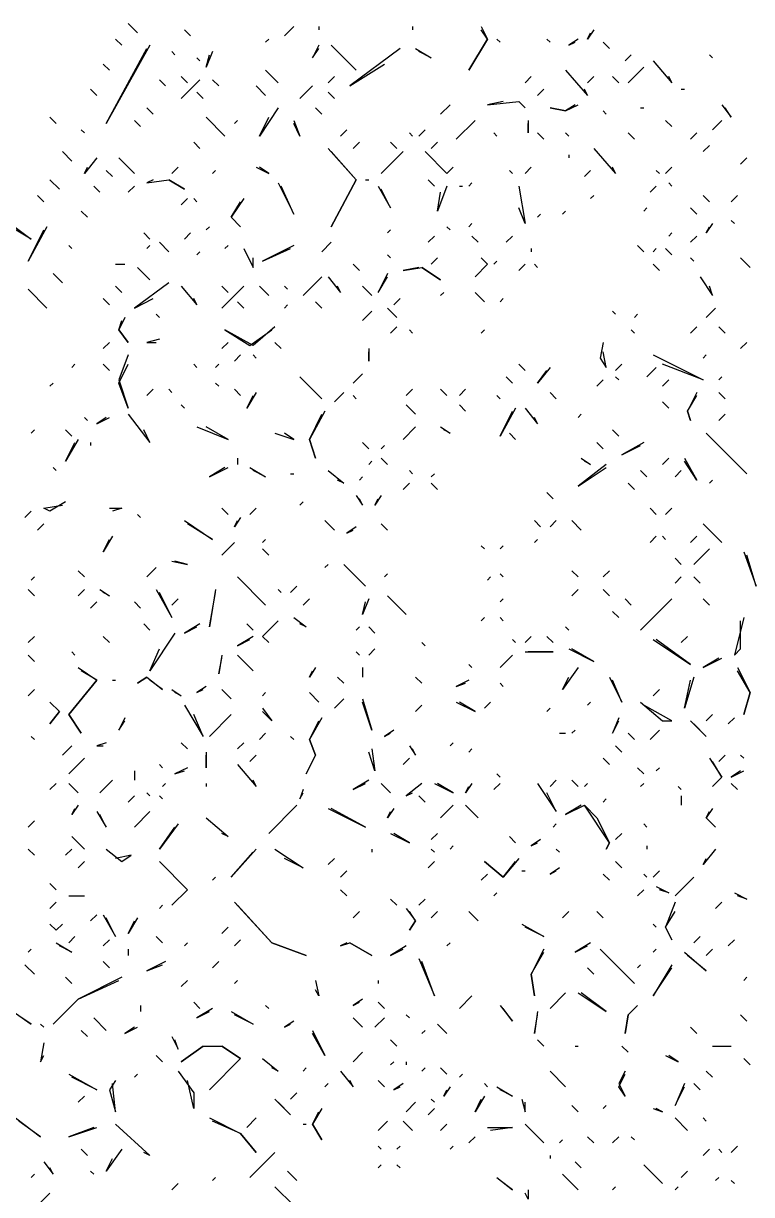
# Model space of a CAD drawing. Extents: x 1 to 2775, y -31 to 2075.
# Drawn here: x 1737.4 to 1776.2, y 582.8 to 645.2 of the extents above; entities that cross this region are included whole.
import ezdxf

# ---------------------------------------------------------------- set-up
doc = ezdxf.new("R2010")
doc.units = 0
doc.layers.add('LINEWORK', color=4, linetype='CONTINUOUS')

msp = doc.modelspace()

# ---------------------------------------------------------------- linework, layer by layer
at = {"layer": 'LINEWORK'}
for points in [[(1743, 645.1667), (1743.5, 644.6667)], [(1746, 644.8333), (1746.3333, 644.5)], [(1751.8333, 645), (1751.3333, 644.5)], [(1753.1667, 645), (1753.1667, 644.8333)], [(1758.1667, 645), (1758.1667, 644.8333)], [(1761.8333, 645), (1762.1667, 644.3333), (1761.1667, 642.6667), (1762.1667, 644.3333), (1761.8333, 644.8333)], [(1767.8333, 644.8333), (1767.5, 644.3333), (1767.6667, 644.6667)], [(1742.3333, 644.3333), (1742.6667, 644)], [(1750.5, 644.3333), (1750.3333, 644.1667)], [(1762.6667, 644.3333), (1762.8333, 644.1667)], [(1765.3333, 644.3333), (1765.5, 644.1667)], [(1767, 644.3333), (1766.5, 644), (1766.8333, 644.1667)], [(1768.3333, 644.1667), (1768.6667, 643.8333)], [(1744.1667, 644), (1741.8333, 639.8333), (1744, 643.8333)], [(1745.3333, 643.6667), (1745.5, 643.5)], [(1747.5, 643.6667), (1747.1667, 642.8333), (1747.3333, 643.5)], [(1753.1667, 644), (1752.8333, 643.3333), (1753.1667, 643.8333)], [(1753.8333, 644), (1755.1667, 642.6667)], [(1757.5, 643.8333), (1754.8333, 641.8333), (1756.6667, 643)], [(1758.3333, 643.8333), (1759.1667, 643.3333), (1758.5, 643.6667)], [(1741.6667, 643), (1742, 642.6667)], [(1746.6667, 643.3333), (1746.8333, 643.1667)], [(1769.8333, 643.5), (1769.5, 643.1667)], [(1771, 643.1667), (1772, 642), (1771.8333, 642.3333)], [(1774, 643.5), (1774.1667, 643.3333)], [(1745.8333, 642.3333), (1746.1667, 642)], [(1750.3333, 642.6667), (1751, 642)], [(1754, 642.3333), (1753.6667, 642)], [(1764.5, 642.3333), (1764.1667, 642)], [(1766.3333, 642.6667), (1767.5, 641.3333), (1767.3333, 641.6667)], [(1767.8333, 642.3333), (1767.5, 642)], [(1768.8333, 642.3333), (1769.1667, 642)], [(1770.5, 642.8333), (1769.6667, 642)], [(1741, 641.6667), (1741.3333, 641.3333)], [(1744.6667, 642.1667), (1745, 641.8333)], [(1746.8333, 642.1667), (1745.8333, 641.1667)], [(1747.5, 642.1667), (1747.8333, 641.8333)], [(1749.8333, 641.8333), (1750.3333, 641.3333)], [(1752.8333, 641.8333), (1752.1667, 641.1667)], [(1765.1667, 641.6667), (1764.8333, 641.3333)], [(1772.5, 641.6667), (1772.6667, 641.6667)], [(1746.6667, 641.5), (1747, 641.1667)], [(1753.6667, 641.5), (1754, 641.1667)], [(1744, 640.6667), (1744.3333, 640.3333)], [(1751, 640.6667), (1750, 639.1667), (1750.5, 640.1667)], [(1753, 640.6667), (1753.3333, 640.3333)], [(1760.1667, 640.8333), (1759.6667, 640.3333)], [(1763, 641), (1762.1667, 640.8333), (1763.8333, 641), (1764.1667, 640.6667), (1763.8333, 641)], [(1766.8333, 640.8333), (1766.3333, 640.5), (1765.5, 640.6667), (1766.3333, 640.5), (1767, 640.8333)], [(1768.3333, 640.5), (1768.5, 640.3333)], [(1770.3333, 640.6667), (1770.5, 640.6667)], [(1774.6667, 640.8333), (1775.1667, 640.1667), (1774.8333, 640.6667)], [(1738.8333, 640.1667), (1739.1667, 639.8333)], [(1743.3333, 640), (1743.6667, 639.6667)], [(1747.1667, 640.1667), (1748.1667, 639.1667)], [(1748.8333, 640), (1748.6667, 639.8333)], [(1751.8333, 640), (1752.1667, 639.1667), (1751.8333, 639.8333)], [(1761.5, 640), (1760.5, 639)], [(1764.3333, 640), (1764.3333, 639.3333), (1764.3333, 639.8333)], [(1771.6667, 640), (1772, 639.6667)], [(1774.6667, 640), (1774.1667, 639.5)], [(1740.5, 639.5), (1740.6667, 639.3333)], [(1754.6667, 639.5), (1754.3333, 639.1667)], [(1758, 639.3333), (1758.1667, 639.1667)], [(1758.8333, 639.5), (1758.5, 639.1667)], [(1762.5, 639.3333), (1762.6667, 639.1667)], [(1764.8333, 639.3333), (1765.1667, 639)], [(1766.3333, 639.3333), (1766.5, 639.1667)], [(1769.6667, 639.3333), (1770, 639)], [(1773.3333, 639.3333), (1773, 639)], [(1746.5, 638.8333), (1746.8333, 638.5)], [(1755.3333, 638.8333), (1755, 638.5)], [(1757, 638.8333), (1757.3333, 638.5)], [(1759.5, 638.8333), (1759.1667, 638.5)], [(1774, 638.6667), (1773.6667, 638.3333)], [(1739.5, 638.3333), (1740, 637.8333)], [(1741.3333, 638), (1740.6667, 637.1667), (1740.8333, 637.5)], [(1742.5, 638), (1743.3333, 637.1667)], [(1753.6667, 638.5), (1755.1667, 636.8333), (1753.8333, 634.3333), (1755.1667, 636.8333), (1753.8333, 638.3333)], [(1757.6667, 638.3333), (1756.5, 637.1667)], [(1758.8333, 638.3333), (1760, 637.1667), (1760.3333, 637.5), (1760, 637.1667)], [(1766.5, 638.1667), (1766.5, 638)], [(1767.8333, 638.5), (1769, 637.1667), (1768.8333, 637.5)], [(1776, 638), (1775.6667, 637.6667)], [(1741.8333, 637.3333), (1742.1667, 637)], [(1745.6667, 637.5), (1745.3333, 637.1667)], [(1747.6667, 637.3333), (1747.5, 637.1667)], [(1749.8333, 637.5), (1750.5, 637.1667), (1750, 637.5)], [(1763.3333, 637.3333), (1763.5, 637.1667)], [(1764.5, 637.5), (1764.1667, 637.1667)], [(1767.6667, 637.3333), (1767.3333, 637)], [(1771.1667, 637.3333), (1771.3333, 637.1667)], [(1772, 637.5), (1771.6667, 637.1667)], [(1738.8333, 636.8333), (1739.3333, 636.3333)], [(1744.3333, 636.8333), (1744, 636.6667), (1745.1667, 636.8333), (1746, 636.3333), (1745.1667, 636.8333)], [(1751, 636.6667), (1751.8333, 635), (1751.1667, 636.5)], [(1755.6667, 636.8333), (1755.8333, 636.8333)], [(1759, 636.8333), (1759.3333, 636.5)], [(1761.3333, 636.6667), (1761.1667, 636.5)], [(1771.8333, 636.6667), (1772, 636.5)], [(1741.1667, 636.5), (1741.5, 636.1667)], [(1743.3333, 636.5), (1743, 636.1667)], [(1756.3333, 636.5), (1757, 635.3333), (1756.5, 636.3333)], [(1760, 636.5), (1759.5, 635.1667), (1759.6667, 636.1667)], [(1760.6667, 636.5), (1760.8333, 636.5)], [(1763.8333, 636.5), (1764.1667, 634.5), (1763.8333, 635.3333)], [(1771.1667, 636.5), (1770.8333, 636.1667)], [(1735.1667, 635.6667), (1737.8333, 633.6667), (1736.1667, 634.6667)], [(1738.1667, 636), (1738.5, 635.6667)], [(1746.1667, 635.8333), (1745.8333, 635.5)], [(1746.5, 635.8333), (1746.6667, 635.6667)], [(1749.1667, 635.8333), (1748.5, 634.8333), (1749, 634.3333), (1748.5, 634.8333), (1749, 635.6667)], [(1767.8333, 636), (1767.6667, 635.8333)], [(1773.6667, 636), (1774, 635.6667)], [(1775.5, 636), (1775.1667, 635.6667)], [(1740.5, 635.1667), (1740.8333, 634.8333)], [(1765, 635), (1764.8333, 634.8333)], [(1766.3333, 635.1667), (1766.1667, 635)], [(1770.6667, 635.3333), (1770.5, 635.1667)], [(1773, 635.3333), (1773.3333, 635)], [(1738.6667, 634.3333), (1737.6667, 632.5), (1738.5, 634.1667)], [(1747.3333, 634.3333), (1747.1667, 634.1667)], [(1757, 634.1667), (1756.8333, 634)], [(1760, 634.3333), (1760.1667, 634.1667)], [(1761.3333, 634.5), (1761.1667, 634.3333)], [(1774.1667, 634.5), (1773.8333, 634), (1774, 634.3333)], [(1775.1667, 634.6667), (1775.3333, 634.5)], [(1743.8333, 634), (1744.1667, 633.6667)], [(1746.3333, 634), (1746, 633.6667)], [(1759.3333, 633.8333), (1759, 633.5)], [(1761.3333, 633.8333), (1761.6667, 633.5)], [(1763.5, 633.8333), (1763.1667, 633.5)], [(1772, 634), (1771.8333, 633.8333)], [(1773.3333, 633.8333), (1773, 633.5)], [(1739.8333, 633.3333), (1740, 633.1667)], [(1744.1667, 633.3333), (1744, 633.1667)], [(1744.6667, 633.5), (1745.1667, 633)], [(1746.8333, 633), (1746.6667, 632.8333)], [(1748.3333, 633.3333), (1748.1667, 633.1667)], [(1749.1667, 633.1667), (1749.6667, 632.1667), (1749.6667, 632.6667)], [(1751.8333, 633.3333), (1750.1667, 632.5), (1751.6667, 633.1667)], [(1753.8333, 633.5), (1753.3333, 633)], [(1764.5, 633.1667), (1764.5, 633)], [(1770.1667, 633.3333), (1770.5, 633)], [(1771.1667, 633.1667), (1771, 633)], [(1771.6667, 633.1667), (1772, 632.8333)], [(1742.3333, 632.3333), (1742.8333, 632.3333)], [(1755, 632.3333), (1755.3333, 632)], [(1756.8333, 632.8333), (1757, 632.6667)], [(1759.5, 632.6667), (1759.1667, 632.3333)], [(1761.8333, 632.6667), (1762.1667, 632.3333), (1761.5, 631.6667), (1762.1667, 632.3333)], [(1762.6667, 632.5), (1762.5, 632.3333)], [(1764.1667, 632.3333), (1763.8333, 632)], [(1764.6667, 632.3333), (1764.8333, 632.1667)], [(1771, 632.3333), (1771.3333, 632)], [(1773, 632.6667), (1773.1667, 632.5)], [(1775.6667, 632.6667), (1776.1667, 632.1667)], [(1739, 631.8333), (1739.5, 631.3333)], [(1743.5, 632.1667), (1744.1667, 631.5)], [(1753.3333, 631.6667), (1752.3333, 630.6667), (1753.1667, 631.5)], [(1753.6667, 631.6667), (1754.3333, 630.8333), (1754.1667, 631.1667)], [(1756.8333, 631.8333), (1756.3333, 630.8333), (1756.8333, 631.6667)], [(1758.5, 632.1667), (1757.6667, 632), (1758.6667, 632.1667), (1759.6667, 631.5), (1758.6667, 632.1667)], [(1773.5, 631.6667), (1774.1667, 630.6667), (1774, 631.1667)], [(1742.3333, 631.1667), (1742.6667, 630.8333)], [(1745.1667, 631.3333), (1743.3333, 630), (1744.3333, 630.5)], [(1745.8333, 631.1667), (1746.6667, 630.1667), (1746.5, 630.5)], [(1749.1667, 631.1667), (1748, 630)], [(1748, 631.1667), (1748.3333, 630.8333)], [(1750, 631.1667), (1750.5, 630.6667)], [(1751.3333, 631.1667), (1751.5, 631)], [(1755.5, 631.1667), (1756, 630.6667)], [(1737.6667, 631), (1738.6667, 630)], [(1741.6667, 630.5), (1742, 630.1667)], [(1757.5, 630.5), (1757.1667, 630.1667)], [(1759.8333, 630.8333), (1759.6667, 630.6667)], [(1761.5, 630.8333), (1762, 630.3333)], [(1763, 630.5), (1762.8333, 630.3333)], [(1748.8333, 630.3333), (1749.1667, 630)], [(1751.5, 630.1667), (1751.3333, 630)], [(1753, 630.3333), (1753.3333, 630)], [(1756, 629.8333), (1755.5, 629.3333)], [(1756.8333, 630), (1757.3333, 629.5)], [(1768.8333, 629.8333), (1769, 629.6667)], [(1774.3333, 630), (1773.8333, 629.5)], [(1742.8333, 629.5), (1742.5, 628.8333), (1743, 628.1667), (1742.5, 628.8333), (1742.6667, 629.3333)], [(1744.5, 629.6667), (1744.6667, 629.5)], [(1770.1667, 629.6667), (1770, 629.5)], [(1750.8333, 629), (1749.6667, 628), (1748.1667, 628.8333), (1749.5, 628), (1750.6667, 628.8333)], [(1757.3333, 629), (1757, 628.6667)], [(1758, 628.8333), (1758.1667, 628.6667)], [(1762, 628.8333), (1761.8333, 628.6667)], [(1769.8333, 628.8333), (1770, 628.6667)], [(1773.3333, 629), (1773, 628.6667)], [(1774.5, 629), (1774.8333, 628.6667)], [(1742, 628.1667), (1741.6667, 627.8333)], [(1744.6667, 628.3333), (1744, 628.1667), (1744.5, 628.1667)], [(1748.3333, 628.1667), (1748, 627.8333)], [(1750.8333, 628.1667), (1751.1667, 627.8333)], [(1768.3333, 628.1667), (1768.1667, 627.3333), (1768.5, 626.8333), (1768.3333, 627.6667)], [(1776, 628.1667), (1775.6667, 627.8333)], [(1743, 627.5), (1742.5, 626.1667), (1743, 624.6667), (1742.5, 626), (1743, 627)], [(1749, 627.5), (1748.6667, 627.1667)], [(1749.6667, 627.5), (1749.8333, 627.3333)], [(1755.8333, 627.8333), (1755.8333, 627.1667), (1755.8333, 627.6667)], [(1771, 627.5), (1773.6667, 626.1667), (1771.5, 627)], [(1773.8333, 627.5), (1773.6667, 627.3333)], [(1740.1667, 627), (1740, 626.8333)], [(1741.6667, 627), (1742, 626.6667)], [(1746.5, 627), (1746.6667, 626.8333)], [(1747.8333, 627), (1747.6667, 626.8333)], [(1763.8333, 627), (1764.1667, 626.6667)], [(1765.5, 626.8333), (1764.8333, 626), (1765.3333, 626.6667)], [(1769.3333, 627), (1769, 626.6667)], [(1771.1667, 626.8333), (1770.6667, 626.3333)], [(1752.1667, 626.3333), (1753.3333, 625.1667)], [(1755.5, 626.5), (1755, 626)], [(1763.1667, 626.3333), (1763.5, 626)], [(1768.3333, 626.1667), (1768, 625.8333)], [(1769, 626.3333), (1769.1667, 626.1667)], [(1771.8333, 626.1667), (1771.5, 625.8333)], [(1774.6667, 626.3333), (1774.5, 626.1667)], [(1739, 626), (1738.8333, 625.8333)], [(1744.3333, 625.6667), (1744, 625.3333)], [(1745.1667, 625.6667), (1745.3333, 625.5)], [(1747.6667, 626), (1747.8333, 625.8333)], [(1748.6667, 625.6667), (1749, 625.3333)], [(1749.8333, 625.5), (1749.3333, 624.6667), (1749.6667, 625.3333)], [(1754.5, 625.5), (1754, 625)], [(1758.1667, 625.6667), (1757.8333, 625.3333)], [(1759.6667, 625.6667), (1760, 625.3333)], [(1761, 625.6667), (1760.6667, 625.3333)], [(1765.5, 625.5), (1765.8333, 625.1667)], [(1773.3333, 625.5), (1772.8333, 624.5), (1773, 624), (1772.8333, 624.5), (1773.3333, 625.3333)], [(1774.5, 625.5), (1774.8333, 625.1667)], [(1745.8333, 624.8333), (1746, 624.6667)], [(1755, 625.3333), (1755.1667, 625.1667)], [(1757.8333, 624.8333), (1758.3333, 624.3333)], [(1760.6667, 624.8333), (1761, 624.5)], [(1762.6667, 625.3333), (1762.8333, 625.1667)], [(1771.5, 625), (1771.8333, 624.6667)], [(1743, 624.3333), (1744.1667, 622.8333), (1743.8333, 623.5)], [(1753.5, 624.5), (1752.6667, 623), (1753, 622), (1752.6667, 623), (1753.3333, 624.3333)], [(1763.6667, 624.6667), (1762.8333, 623.1667), (1763.5, 624.5)], [(1764.1667, 624.6667), (1764.8333, 623.8333), (1764.6667, 624.1667)], [(1767.1667, 624.3333), (1767, 624.1667)], [(1774.8333, 624.3333), (1774.5, 624)], [(1740.6667, 624.1667), (1740.8333, 624)], [(1741.8333, 624.1667), (1741.3333, 623.8333), (1742, 624.1667)], [(1746.6667, 623.6667), (1748.3333, 623), (1747.1667, 623.6667)], [(1758.3333, 623.6667), (1757.6667, 623)], [(1759.6667, 623.6667), (1760.1667, 623.3333), (1759.8333, 623.5)], [(1738, 623.5), (1737.8333, 623.3333)], [(1739.6667, 623.5), (1740, 623.1667)], [(1740.3333, 623), (1739.6667, 621.8333), (1740.1667, 622.8333)], [(1750.8333, 623.3333), (1751.8333, 623), (1751.3333, 623.3333)], [(1763.3333, 623.3333), (1763.6667, 623)], [(1768.8333, 623.5), (1769.1667, 623.1667)], [(1773.8333, 623.3333), (1776, 621.1667)], [(1741, 622.8333), (1741, 622.6667)], [(1755.5, 622.8333), (1755.8333, 622.5)], [(1756.6667, 622.6667), (1756.5, 622.5)], [(1768, 622.8333), (1768.3333, 622.5)], [(1770.5, 622.8333), (1769.3333, 622.1667), (1770.3333, 622.6667)], [(1748.8333, 622), (1748.8333, 621.6667)], [(1756, 621.8333), (1755.8333, 621.6667)], [(1756.5, 622), (1756.8333, 621.6667)], [(1767.1667, 622), (1767.6667, 621.6667), (1767.3333, 621.8333)], [(1771.8333, 622), (1771.5, 621.6667)], [(1772.6667, 622), (1773.3333, 620.8333), (1772.6667, 621.8333)], [(1739, 621.5), (1739.1667, 621.3333)], [(1748.1667, 621.5), (1747.3333, 621), (1748.3333, 621.5)], [(1749.5, 621.5), (1750.3333, 621), (1749.6667, 621.3333)], [(1751.6667, 621.1667), (1751.8333, 621.1667)], [(1753.6667, 621.3333), (1754.5, 620.6667), (1754.1667, 620.8333)], [(1758, 621.3333), (1758.1667, 621.1667)], [(1759.3333, 621.1667), (1759.1667, 621)], [(1768.5, 621.6667), (1767, 620.5), (1768.5, 621.5)], [(1770.3333, 621.3333), (1770.6667, 621)], [(1772.5, 621.3333), (1772.1667, 621)], [(1755.5, 621), (1755.3333, 620.8333)], [(1758, 620.6667), (1757.6667, 620.3333)], [(1759.1667, 620.6667), (1759.5, 620.3333)], [(1769.6667, 620.6667), (1770, 620.3333)], [(1774.1667, 620.8333), (1774, 620.6667)], [(1755.1667, 620), (1755.5, 619.5), (1755.3333, 619.8333)], [(1756.5, 620), (1756.1667, 619.5), (1756.3333, 619.8333)], [(1765.3333, 620.1667), (1765.6667, 619.8333)], [(1739.6667, 619.6667), (1738.8333, 619.1667), (1738.5, 619.3333), (1739.5, 619.5)], [(1742, 619.3333), (1742.6667, 619.3333), (1742.1667, 619.1667)], [(1748, 619.3333), (1748.3333, 619)], [(1749.8333, 619.3333), (1749.5, 619)], [(1752.3333, 619.6667), (1752.1667, 619.5)], [(1770.8333, 619.3333), (1771.1667, 619)], [(1772, 619.3333), (1771.6667, 619)], [(1737.8333, 619.1667), (1737.5, 618.8333)], [(1743.5, 619), (1743.6667, 618.8333)], [(1746, 618.6667), (1747.5, 617.6667), (1746.1667, 618.5)], [(1749, 618.8333), (1748.6667, 618.3333), (1748.8333, 618.6667)], [(1753.5, 618.6667), (1754, 618.1667)], [(1764.6667, 618.6667), (1765, 618.3333)], [(1765.8333, 618.6667), (1765.5, 618.3333)], [(1766.6667, 618.6667), (1767.1667, 618.1667)], [(1738.5, 618.5), (1738.1667, 618.1667)], [(1755.1667, 618.3333), (1754.6667, 618), (1755, 618.1667)], [(1756.5, 618.5), (1756.8333, 618.1667)], [(1773.6667, 618.5), (1774.6667, 617.5), (1773.8333, 618.3333)], [(1742.1667, 617.8333), (1741.6667, 617), (1742, 617.6667)], [(1748.6667, 617.5), (1748, 616.8333)], [(1750.3333, 617.6667), (1750.1667, 617.5)], [(1761.8333, 617.3333), (1762, 617.1667)], [(1763, 617.3333), (1762.8333, 617.1667)], [(1764.8333, 617.6667), (1764.6667, 617.5)], [(1771.1667, 617.8333), (1770.8333, 617.5)], [(1771.5, 617.8333), (1771.6667, 617.6667)], [(1773.3333, 617.8333), (1773, 617.5)], [(1750.1667, 617.1667), (1750.5, 616.8333)], [(1774, 617.1667), (1773.1667, 616.3333)], [(1775.8333, 617), (1776.5, 615.1667), (1776, 616.8333)], [(1744.5, 616.1667), (1744, 615.6667)], [(1745.3333, 616.5), (1746.1667, 616.3333), (1745.5, 616.5)], [(1753.6667, 616.3333), (1753.5, 616.1667)], [(1754.5, 616.3333), (1755.6667, 615.1667)], [(1772.1667, 616.6667), (1772.5, 616.3333)], [(1738, 615.6667), (1737.8333, 615.5)], [(1740.3333, 616), (1740.6667, 615.6667)], [(1748.8333, 615.6667), (1750.3333, 614.1667)], [(1756.8333, 615.8333), (1756.6667, 615.6667)], [(1762.3333, 615.6667), (1762.1667, 615.5)], [(1762.8333, 615.8333), (1763, 615.6667)], [(1766.6667, 616), (1767, 615.6667)], [(1768.6667, 616), (1768.3333, 615.6667)], [(1772.5, 615.6667), (1772.1667, 615.3333)], [(1773.1667, 615.6667), (1773.5, 615.3333)], [(1737.6667, 615), (1738, 614.6667)], [(1740.6667, 615), (1740.3333, 614.6667)], [(1741.5, 615), (1742, 614.6667), (1741.6667, 614.8333)], [(1744.5, 615), (1745.3333, 613.5), (1744.6667, 614.8333)], [(1747.6667, 615), (1747.3333, 613), (1747.6667, 614.8333)], [(1751, 615), (1751.1667, 614.8333)], [(1752, 615.1667), (1751.6667, 614.8333)], [(1767, 615), (1766.6667, 614.6667)], [(1768.3333, 615), (1768.6667, 614.6667)], [(1741.3333, 614.3333), (1741, 614)], [(1743.3333, 614.3333), (1743.6667, 614)], [(1745.6667, 614.5), (1745.3333, 614.1667)], [(1752.6667, 614.5), (1752.3333, 614.1667)], [(1755.8333, 614.5), (1755.5, 613.6667), (1755.6667, 614.3333)], [(1756.8333, 614.6667), (1757.8333, 613.6667)], [(1763, 614.5), (1762.8333, 614.3333)], [(1769.5, 614.5), (1769.8333, 614.1667)], [(1772, 614.5), (1770.3333, 612.8333)], [(1773.6667, 614.5), (1774, 614.1667)], [(1768.8333, 613.8333), (1769.1667, 613.5)], [(1743.8333, 613.1667), (1744.1667, 612.8333)], [(1746.8333, 613.1667), (1746, 612.6667), (1746.6667, 613)], [(1749.3333, 613.1667), (1749.6667, 612.8333)], [(1751, 613.3333), (1750.1667, 612.5), (1750.5, 612.1667), (1750.1667, 612.5)], [(1751.8333, 613.5), (1752.5, 613), (1752.1667, 613.1667)], [(1755.3333, 613), (1755.1667, 612.8333)], [(1755.8333, 613), (1756.1667, 612.6667)], [(1762, 613.5), (1761.8333, 613.3333)], [(1762.8333, 613.5), (1763, 613.3333)], [(1766.3333, 613), (1766.5, 612.8333)], [(1775.8333, 613.5), (1775.3333, 611.5), (1775.6667, 611.8333), (1775.6667, 613.3333)], [(1738, 612.5), (1737.6667, 612.1667)], [(1741.6667, 612.5), (1742, 612.1667)], [(1745.5, 612.6667), (1744.1667, 610.6667), (1744.6667, 611.8333)], [(1749.6667, 612.5), (1748.8333, 612), (1749.5, 612.3333)], [(1763.5, 612.3333), (1763.6667, 612.1667)], [(1764.5, 612.5), (1764.1667, 612.1667)], [(1765.3333, 612.5), (1765.6667, 612.1667)], [(1771, 612.3333), (1773, 611), (1771.1667, 612.3333)], [(1772.8333, 612.5), (1772.5, 612.1667)], [(1756.1667, 611.8333), (1755.8333, 611.5)], [(1758.6667, 612.1667), (1758.8333, 612)], [(1766.5, 611.8333), (1767.8333, 611.1667), (1766.6667, 611.8333)], [(1737.6667, 611.5), (1738, 611.1667)], [(1740, 611.6667), (1740.1667, 611.5)], [(1748, 611.5), (1747.8333, 610.5), (1748, 611.3333)], [(1748.8333, 611.5), (1749.6667, 610.6667)], [(1755.1667, 611.6667), (1755.3333, 611.5)], [(1763.5, 611.5), (1762.8333, 610.8333)], [(1764.1667, 611.6667), (1765.6667, 611.6667), (1764.3333, 611.6667)], [(1774.5, 611.3333), (1773.6667, 610.8333), (1774.6667, 611.3333)], [(1740.3333, 610.8333), (1741.3333, 610.1667), (1739.8333, 608.3333), (1740.5, 607.3333), (1739.8333, 608.3333), (1741.3333, 610.1667), (1740.5, 610.6667)], [(1753, 610.8333), (1752.6667, 610.3333), (1752.8333, 610.6667)], [(1755.5, 610.8333), (1755.5, 610.3333)], [(1761.1667, 611), (1761.3333, 610.8333)], [(1767, 610.8333), (1766.1667, 609.6667), (1766.5, 610.3333)], [(1775.5, 610.8333), (1776.1667, 609.5), (1775.8333, 608.3333), (1776.1667, 609.5), (1775.5, 610.6667)], [(1742.1667, 610.1667), (1742.3333, 610.1667)], [(1744, 610.3333), (1743.5, 610), (1744, 610.3333), (1744.8333, 609.6667), (1744.1667, 610.1667)], [(1747.1667, 609.8333), (1746.6667, 609.5), (1747, 609.6667)], [(1754.1667, 610.3333), (1754.5, 610)], [(1758.3333, 610.3333), (1758.6667, 610)], [(1761.1667, 610.1667), (1760.5, 609.8333), (1761, 610)], [(1762.8333, 610), (1763, 609.8333)], [(1768.6667, 610.3333), (1769.3333, 609), (1768.8333, 610.1667)], [(1773.1667, 610.3333), (1772.6667, 608.6667), (1773, 610.1667)], [(1738, 609.6667), (1737.6667, 609.3333)], [(1745.3333, 609.6667), (1745.8333, 609.3333), (1745.5, 609.5)], [(1748, 609.6667), (1748.5, 609.1667)], [(1750.3333, 609.5), (1750.1667, 609.3333)], [(1752.6667, 609.5), (1753.1667, 609)], [(1771.3333, 609.6667), (1771, 609.3333)], [(1738.8333, 609), (1739.3333, 608.5), (1738.8333, 607.8333), (1739.3333, 608.5)], [(1746, 608.8333), (1747, 607.1667), (1746.5, 608.3333)], [(1750.1667, 608.6667), (1750.6667, 608), (1750.1667, 608.5)], [(1754.5, 609.1667), (1754, 608.6667)], [(1755.5, 609.1667), (1756, 607.5), (1755.5, 609)], [(1758.6667, 608.8333), (1758.3333, 608.5)], [(1760.5, 609), (1761.5, 608.5), (1760.6667, 609)], [(1762.3333, 609), (1762, 608.6667)], [(1765.5, 608.6667), (1765.3333, 608.5)], [(1767.6667, 609), (1767.5, 608.8333)], [(1770.3333, 609), (1771.5, 608), (1772, 608), (1770.5, 608.8333)], [(1742.8333, 608.1667), (1742.5, 607.5), (1742.8333, 608)], [(1748.5, 608.3333), (1747.3333, 607.1667)], [(1753.3333, 608.1667), (1752.6667, 607), (1753, 606.1667), (1752.5, 605.1667), (1753, 606.1667), (1752.6667, 607), (1753.1667, 608)], [(1769.1667, 608.1667), (1768.8333, 607.3333), (1769.1667, 608)], [(1773, 608), (1773.8333, 607.1667), (1773.1667, 607.8333)], [(1774.1667, 608.3333), (1773.8333, 608)], [(1775.3333, 608.1667), (1775, 607.8333)], [(1750.3333, 607.3333), (1750, 607)], [(1757.1667, 607.5), (1756.6667, 607.1667), (1757, 607.3333)], [(1766, 607.3333), (1766.3333, 607.3333)], [(1766.8333, 607.5), (1766.6667, 607.3333)], [(1769.6667, 607.3333), (1770, 607)], [(1771.3333, 607.5), (1770.8333, 607)], [(1737.8333, 607.1667), (1738, 607)], [(1741.8333, 606.8333), (1741.3333, 606.6667), (1741.6667, 606.6667)], [(1745.8333, 606.8333), (1746.1667, 606.5)], [(1749.1667, 606.8333), (1748.8333, 606.5)], [(1751.6667, 607.1667), (1751.8333, 607)], [(1760.3333, 606.8333), (1760.1667, 606.6667)], [(1740, 606.6667), (1739.5, 606.1667)], [(1747.1667, 606.3333), (1747.1667, 605.5), (1747.1667, 606.1667)], [(1749.8333, 606.1667), (1749.5, 605.8333)], [(1756, 606.5), (1756.1667, 605.3333), (1755.8333, 606.3333)], [(1758, 606.6667), (1758.3333, 606.1667), (1758.1667, 606.5)], [(1761.3333, 606.5), (1761.1667, 606.3333)], [(1769, 606.6667), (1769.3333, 606.3333)], [(1774.8333, 606.1667), (1774.5, 605.8333)], [(1775.6667, 606.1667), (1775.8333, 606)], [(1740.6667, 606), (1739.8333, 605.1667)], [(1744.6667, 605.6667), (1744.8333, 605.5)], [(1746.1667, 605.5), (1745.5, 605.1667), (1746, 605.3333)], [(1748.8333, 605.6667), (1749.8333, 604.5), (1749.6667, 604.8333)], [(1758, 606), (1757.6667, 605.6667)], [(1768.3333, 606), (1768.6667, 605.6667)], [(1770.1667, 605.5), (1770.5, 605.1667)], [(1771.3333, 605.5), (1771.1667, 605.3333)], [(1774, 606), (1774.6667, 605), (1774.1667, 604.5), (1774.6667, 605), (1774.1667, 605.8333)], [(1742.1667, 604.8333), (1741.5, 604.1667)], [(1743.3333, 605.3333), (1743.3333, 604.8333)], [(1755.8333, 604.8333), (1755, 604.3333), (1755.6667, 604.6667)], [(1762.6667, 605.1667), (1762.8333, 605)], [(1765.8333, 604.8333), (1765.5, 604.5)], [(1766.6667, 604.8333), (1767, 604.5)], [(1775.6667, 605.3333), (1775.1667, 605), (1775.8333, 605.3333)], [(1739.1667, 604.6667), (1738.8333, 604.3333)], [(1739.8333, 604.6667), (1740.3333, 604.1667)], [(1745, 604.6667), (1744.8333, 604.5)], [(1747.1667, 604.6667), (1747.1667, 604.5)], [(1752.3333, 604.3333), (1752.1667, 603.8333), (1752.3333, 604.1667)], [(1756.5, 604.6667), (1757, 604.1667)], [(1758.6667, 604.6667), (1757.8333, 604), (1758.1667, 604.1667)], [(1759.3333, 604.6667), (1760.3333, 604.1667), (1759.5, 604.6667)], [(1761.3333, 604.6667), (1761, 604.1667), (1761.1667, 604.5)], [(1762.8333, 604.6667), (1762.5, 604.3333)], [(1764.8333, 604.6667), (1765.8333, 603.1667), (1765.3333, 604.1667)], [(1767.5, 604.6667), (1767.3333, 604.5)], [(1770.5, 604.6667), (1770.3333, 604.5)], [(1772.3333, 604.5), (1772.5, 604.3333)], [(1775.1667, 604.6667), (1775.5, 604.3333)], [(1743.3333, 604), (1743, 603.6667)], [(1744, 604.1667), (1744.1667, 604)], [(1744.6667, 604), (1744.8333, 603.8333)], [(1758.5, 604), (1758.8333, 603.6667)], [(1768.5, 603.8333), (1768.3333, 603.6667)], [(1772.5, 604), (1772.5, 603.5)], [(1740.3333, 603.5), (1740, 603), (1740.1667, 603.3333)], [(1741.3333, 603.1667), (1741.8333, 602.3333), (1741.5, 603)], [(1744.1667, 603.1667), (1743.3333, 602.3333)], [(1752, 603.5), (1750.5, 602)], [(1753.6667, 603.3333), (1755.6667, 602.3333), (1753.8333, 603.3333)], [(1757.1667, 603.3333), (1756.8333, 602.8333), (1757, 603.1667)], [(1760.3333, 603.5), (1759.6667, 602.8333)], [(1761, 603.5), (1761.6667, 602.8333)], [(1767.1667, 603.5), (1766.3333, 603), (1767.3333, 603.5), (1768, 602.8333), (1768.6667, 601.5), (1768.5, 601.1667), (1768.6667, 601.5), (1767.3333, 603.5)], [(1774.1667, 603.3333), (1773.8333, 602.8333), (1774.3333, 602.3333), (1773.8333, 602.8333), (1774, 603.1667)], [(1738, 602.6667), (1737.6667, 602.3333)], [(1745.6667, 602.5), (1744.6667, 601.1667), (1745.5, 602.3333)], [(1747.1667, 602.8333), (1748.3333, 601.8333), (1748, 602)], [(1765.8333, 602.5), (1765.6667, 602.3333)], [(1770.5, 602.5), (1770.6667, 602.3333)], [(1740, 601.8333), (1740.6667, 601.1667), (1740.1667, 601.6667)], [(1757, 602), (1758, 601.5), (1757.1667, 602)], [(1759.5, 602), (1759.1667, 601.6667)], [(1763.3333, 601.8333), (1763.6667, 601.5)], [(1769.3333, 602), (1769, 601.6667)], [(1737.6667, 601.1667), (1738, 600.8333)], [(1740, 601.1667), (1739.6667, 600.8333)], [(1741.8333, 601.1667), (1742.6667, 600.5), (1743.1667, 600.8333), (1742.3333, 600.6667)], [(1749.8333, 601.1667), (1748.5, 599.6667), (1749.6667, 601)], [(1750.8333, 601.1667), (1752.3333, 600.1667), (1751.3333, 600.6667)], [(1756, 601.1667), (1756, 601)], [(1759.1667, 601.1667), (1759.3333, 601)], [(1760.3333, 601.3333), (1760.1667, 601.1667)], [(1765, 601.6667), (1764.5, 601.3333), (1764.8333, 601.5)], [(1765.8333, 601.1667), (1766, 601)], [(1770.6667, 601.3333), (1770.6667, 601.1667)], [(1774.3333, 601.1667), (1773.6667, 600.3333), (1773.8333, 600.6667)], [(1740.6667, 600.5), (1740.3333, 600.1667)], [(1744.6667, 600.5), (1746.1667, 599), (1745.3333, 598.1667), (1746.1667, 599)], [(1754, 600.6667), (1753.6667, 600.3333)], [(1759.3333, 600.5), (1759, 600.1667)], [(1763.8333, 600.6667), (1763, 599.6667), (1762, 600.5), (1763, 599.6667), (1763.6667, 600.5)], [(1769, 600.5), (1769.3333, 600.1667)], [(1754.6667, 600), (1754.3333, 599.6667)], [(1762.1667, 599.8333), (1761.8333, 599.5)], [(1764, 600), (1764.1667, 600)], [(1766, 600.1667), (1765.5, 599.8333), (1765.8333, 600)], [(1768.3333, 599.8333), (1768.6667, 599.5)], [(1770.5, 599.8333), (1770.6667, 599.6667)], [(1771.3333, 600), (1771, 599.6667)], [(1738.8333, 599.3333), (1739.1667, 599)], [(1747.6667, 599.6667), (1747.5, 599.5)], [(1773.1667, 599.6667), (1772.1667, 598.6667)], [(1739.8333, 598.6667), (1740.6667, 598.6667)], [(1754.3333, 599), (1754.6667, 598.6667)], [(1762.6667, 598.8333), (1762.5, 598.6667)], [(1770.5, 599), (1770.1667, 598.6667)], [(1771.1667, 599.1667), (1771.8333, 598.8333), (1771.3333, 599)], [(1775.3333, 598.8333), (1776, 598.5), (1775.5, 598.6667)], [(1739.1667, 598.3333), (1738.8333, 598)], [(1744.8333, 598.1667), (1744.6667, 598)], [(1748.6667, 598.3333), (1750.6667, 596.1667), (1752.5, 595.5), (1750.6667, 596.1667), (1748.8333, 598.1667)], [(1757, 598.5), (1757.3333, 598.1667)], [(1757.8333, 598), (1758.3333, 597.3333), (1758, 596.8333), (1758.3333, 597.3333), (1758, 597.8333)], [(1758.8333, 598.5), (1758.5, 598.1667)], [(1772.1667, 598.3333), (1771.6667, 597), (1772, 596.3333), (1771.6667, 597), (1772.1667, 597.8333)], [(1774.6667, 598.3333), (1774.3333, 598)], [(1741.3333, 597.6667), (1741, 597.3333)], [(1741.6667, 597.6667), (1742.3333, 596.5), (1741.8333, 597.5)], [(1743.5, 597.5), (1743, 596.6667), (1743.3333, 597.3333)], [(1755.3333, 597.8333), (1755, 597.5)], [(1759.5, 597.8333), (1759.1667, 597.5)], [(1761.1667, 597.8333), (1761.6667, 597.3333)], [(1766.5, 597.8333), (1766.1667, 597.5)], [(1768, 597.8333), (1768.3333, 597.5)], [(1738.8333, 597.1667), (1739.1667, 596.8333), (1739.5, 597.1667), (1739.1667, 596.8333)], [(1748.3333, 597), (1748, 596.6667)], [(1764, 597.1667), (1765.1667, 596.5), (1764.1667, 597)], [(1771, 597.1667), (1771.1667, 597)], [(1739.1667, 596.1667), (1740, 595.6667), (1739.3333, 596)], [(1740.1667, 596.5), (1739.8333, 596.1667)], [(1742, 596.3333), (1741.6667, 596)], [(1744.5, 596.5), (1744.8333, 596.1667)], [(1746.1667, 596.1667), (1746, 596)], [(1749, 596.3333), (1748.6667, 596)], [(1754.6667, 596.1667), (1754.3333, 596), (1754.8333, 596.1667), (1756, 595.5), (1754.8333, 596.1667)], [(1760.1667, 596.1667), (1760, 596)], [(1767.6667, 596.1667), (1766.8333, 595.6667), (1767.5, 596)], [(1773.5, 596.5), (1773.1667, 596.1667)], [(1775.3333, 596.3333), (1775, 596)], [(1737.8333, 595.8333), (1737.6667, 595.6667)], [(1743, 595.8333), (1743, 595.5)], [(1757.8333, 596), (1757, 595.5), (1757.6667, 595.8333)], [(1765.1667, 595.8333), (1764.5, 594.5), (1764.6667, 593.3333), (1764.5, 594.5), (1765.1667, 595.6667)], [(1768.1667, 595.8333), (1770, 594)], [(1771.1667, 595.8333), (1771, 595.6667)], [(1772.6667, 595.6667), (1773.8333, 594.6667), (1772.8333, 595.5)], [(1774.1667, 595.8333), (1773.8333, 595.5)], [(1737.5, 595), (1738, 594.5)], [(1741.6667, 595.1667), (1742, 594.8333)], [(1745, 595.1667), (1744, 594.6667), (1744.8333, 595)], [(1747.8333, 595.1667), (1747.5, 594.8333)], [(1758.5, 595.3333), (1759.3333, 593.3333), (1758.6667, 595.1667)], [(1767.5, 594.8333), (1767.8333, 594.5)], [(1770.3333, 595), (1770.1667, 594.8333)], [(1772, 595), (1771, 593.3333), (1772, 594.8333)], [(1742.6667, 594.3333), (1740.3333, 593.1667), (1739, 591.8333), (1740.3333, 593.1667), (1742.5, 594.1667)], [(1739.6667, 594.3333), (1740, 594)], [(1776, 594.3333), (1775.8333, 594.1667)], [(1746.1667, 594.1667), (1745.8333, 593.8333)], [(1748.8333, 594.1667), (1748.6667, 594)], [(1753, 594.1667), (1753.1667, 593.3333), (1753, 593.6667)], [(1756.3333, 594.1667), (1756.3333, 594)], [(1735.6667, 593.3333), (1737.8333, 591.8333), (1735.8333, 593.1667)], [(1746.5, 593), (1746.8333, 592.6667)], [(1755.5, 593.1667), (1755, 592.8333), (1755.3333, 593)], [(1756.3333, 593), (1756.6667, 592.6667)], [(1761.3333, 593.3333), (1760.6667, 592.6667)], [(1766.3333, 593.5), (1765.5, 592.6667)], [(1767, 593.5), (1768.5, 592.5), (1767.1667, 593.5)], [(1743.6667, 592.8333), (1743.6667, 592.5)], [(1747.5, 592.6667), (1746.6667, 592.1667), (1747.3333, 592.5)], [(1748.5, 592.5), (1749.6667, 591.8333), (1748.6667, 592.3333)], [(1750.3333, 592.8333), (1750.5, 592.6667)], [(1762.8333, 592.8333), (1763.5, 592), (1763, 592.6667)], [(1764.8333, 592.5), (1764.6667, 591.3333), (1764.8333, 592.3333)], [(1770.1667, 592.8333), (1769.6667, 592.3333), (1769.5, 591.3333), (1769.6667, 592.3333)], [(1738.3333, 591.8333), (1738.5, 591.6667)], [(1741.1667, 592.1667), (1741.8333, 591.5)], [(1751.8333, 592), (1751.3333, 591.6667), (1751.6667, 591.8333)], [(1755, 592.1667), (1755.5, 591.6667)], [(1756.6667, 592.1667), (1756.1667, 591.6667)], [(1757.8333, 592.3333), (1758, 592.1667)], [(1759.5, 591.8333), (1760, 591.3333)], [(1775.6667, 592.3333), (1776, 592)], [(1740.5, 591.5), (1740.8333, 591.1667)], [(1743.3333, 591.6667), (1742.8333, 591.3333), (1743.5, 591.6667)], [(1745.3333, 591.1667), (1745.6667, 590.5), (1745.5, 591)], [(1752.8333, 591.5), (1753.5, 590.1667), (1752.8333, 591.3333)], [(1758.8333, 591.5), (1758.6667, 591.3333)], [(1773, 591.6667), (1773.3333, 591.3333)], [(1738.5, 590.8333), (1738.3333, 589.8333), (1738.5, 590.1667)], [(1747, 590.6667), (1745.8333, 589.8333), (1747, 590.6667), (1748, 590.6667), (1749, 590), (1747.3333, 588.3333), (1749, 590), (1748, 590.6667)], [(1757, 591), (1757.3333, 590.6667)], [(1764.8333, 591), (1765.1667, 590.6667)], [(1766.8333, 590.6667), (1767, 590.6667)], [(1769.3333, 590.6667), (1769.6667, 590.3333)], [(1774.1667, 590.6667), (1775.1667, 590.6667)], [(1744.5, 590.1667), (1744.8333, 589.8333)], [(1750.1667, 590), (1751, 589.3333), (1750.6667, 589.5)], [(1755.5, 590.3333), (1755, 589.8333)], [(1771.6667, 590.1667), (1772.3333, 589.8333), (1771.8333, 590.1667)], [(1775.8333, 590), (1776.1667, 589.6667)], [(1745.6667, 589.3333), (1746.5, 588.1667), (1746.5, 587.3333), (1746.1667, 588.8333)], [(1752.5, 589.5), (1752.3333, 589.3333)], [(1754.3333, 589.3333), (1755, 588.5), (1754.8333, 588.8333)], [(1757.1667, 589.8333), (1757, 589.6667)], [(1757.8333, 589.8333), (1757.8333, 589.6667)], [(1758.8333, 589.5), (1758.6667, 589.3333)], [(1759.6667, 589.5), (1760, 589.1667)], [(1765.5, 589.3333), (1766.3333, 588.5)], [(1769.5, 589.3333), (1769.1667, 588.6667), (1769.5, 588), (1769.1667, 588.5), (1769.5, 589.1667)], [(1773.8333, 589.3333), (1774.1667, 589)], [(1739.8333, 589.1667), (1741.3333, 588.3333), (1740, 589)], [(1742.3333, 588.8333), (1742, 588.3333), (1742.3333, 587.1667), (1742.1667, 588.6667)], [(1743.5, 589.1667), (1743.3333, 589)], [(1753.6667, 588.6667), (1753.5, 588.5)], [(1756.3333, 588.8333), (1756.6667, 588.5)], [(1757.6667, 588.6667), (1757.1667, 588.3333), (1757.5, 588.5)], [(1760.8333, 589.1667), (1760.6667, 589)], [(1762, 588.6667), (1762.1667, 588.5)], [(1772.6667, 588.6667), (1772.1667, 587.5), (1772.6667, 588.5)], [(1773.1667, 588.6667), (1773.5, 588.3333)], [(1740.6667, 588), (1740.3333, 587.6667)], [(1752, 588.1667), (1751.6667, 587.8333)], [(1760.1667, 588.5), (1759.8333, 588), (1760, 588.3333)], [(1762, 588), (1761.5, 587.1667), (1761.8333, 587.8333)], [(1762.6667, 588.5), (1763.5, 588), (1762.8333, 588.3333)], [(1750.8333, 587.8333), (1751.6667, 587), (1751, 587.6667)], [(1758.3333, 587.6667), (1757.8333, 587.1667)], [(1759.1667, 587.8333), (1759.3333, 587.6667)], [(1764, 587.8333), (1764.1667, 587.1667), (1764.1667, 587.6667)], [(1766.6667, 587.5), (1767, 587.1667)], [(1768.5, 587.5), (1768.3333, 587.3333)], [(1737, 586.8333), (1738.3333, 585.8333), (1737.1667, 586.6667)], [(1747.3333, 586.8333), (1749, 586), (1749.8333, 585), (1749, 586), (1747.5, 586.6667)], [(1749.8333, 586.8333), (1749.3333, 586.3333)], [(1753.3333, 587.3333), (1752.8333, 586.5), (1753.3333, 585.6667), (1752.8333, 586.5), (1753.1667, 587.1667)], [(1759.3333, 587.3333), (1759, 587)], [(1771, 587.3333), (1771.5, 587.1667), (1771.1667, 587.3333)], [(1772.1667, 586.8333), (1772.8333, 586.1667)], [(1773.6667, 586.8333), (1773.8333, 586.6667)], [(1741.1667, 586.3333), (1739.8333, 585.8333), (1741.3333, 586.3333)], [(1742.3333, 586.5), (1744.1667, 584.8333), (1743.8333, 585)], [(1752.3333, 586.5), (1752.5, 586.5)], [(1756.8333, 586.6667), (1756.3333, 586.1667)], [(1757.6667, 586.6667), (1758.1667, 586.1667)], [(1760, 586.5), (1759.6667, 586.1667)], [(1762.1667, 586.3333), (1763.5, 586.3333), (1762.3333, 586.1667)], [(1764.1667, 586.5), (1765.1667, 585.5)], [(1761.5, 585.8333), (1761.1667, 585.5)], [(1766.1667, 585.6667), (1766, 585.5)], [(1767.5, 585.8333), (1767.8333, 585.5)], [(1769.1667, 585.8333), (1768.8333, 585.5)], [(1769.8333, 585.8333), (1770, 585.6667)], [(1740.5, 585.1667), (1740.8333, 584.8333)], [(1742.6667, 585.1667), (1741.8333, 584), (1742.1667, 584.6667)], [(1750.8333, 585), (1749.5, 583.6667), (1750.6667, 584.8333)], [(1756.3333, 585.3333), (1756.5, 585.1667)], [(1757.5, 585.3333), (1757.3333, 585.1667)], [(1760.3333, 585.3333), (1760.1667, 585.1667)], [(1774, 585.1667), (1773.6667, 584.8333)], [(1774.5, 585.1667), (1774.6667, 585)], [(1775.5, 585.3333), (1775.1667, 585)], [(1738.5, 584.5), (1739, 583.8333), (1738.8333, 584.1667)], [(1756.5, 584.3333), (1756.3333, 584.1667)], [(1757.3333, 584.3333), (1757.5, 584.1667)], [(1765.5, 584.8333), (1765.5, 584.6667)], [(1766.8333, 584.5), (1767.1667, 584.1667)], [(1770.5, 584.3333), (1771.5, 583.3333)], [(1738, 583.8333), (1737.8333, 583.6667)], [(1741, 584), (1741.1667, 583.8333)], [(1747.6667, 583.6667), (1747.5, 583.5)], [(1751.5, 584), (1752, 583.5)], [(1762.6667, 583.6667), (1763.5, 583), (1762.8333, 583.5)], [(1766.1667, 583.8333), (1767, 583)], [(1772.8333, 584), (1772.5, 583.6667)], [(1774.5, 583.6667), (1774.3333, 583.5)], [(1745.6667, 583.3333), (1745.3333, 583)], [(1750.8333, 583.1667), (1751.8333, 582.1667)], [(1764.3333, 583), (1764.3333, 582.5), (1764.1667, 582.8333)], [(1769, 583.1667), (1768.8333, 583)], [(1772.3333, 583.1667), (1772.1667, 583)], [(1775.1667, 583.5), (1775.3333, 583.3333)], [(1738.8333, 582.8333), (1738.3333, 582.3333)]]:
    msp.add_lwpolyline(points, dxfattribs=at)

doc.saveas('drawing.dxf')
